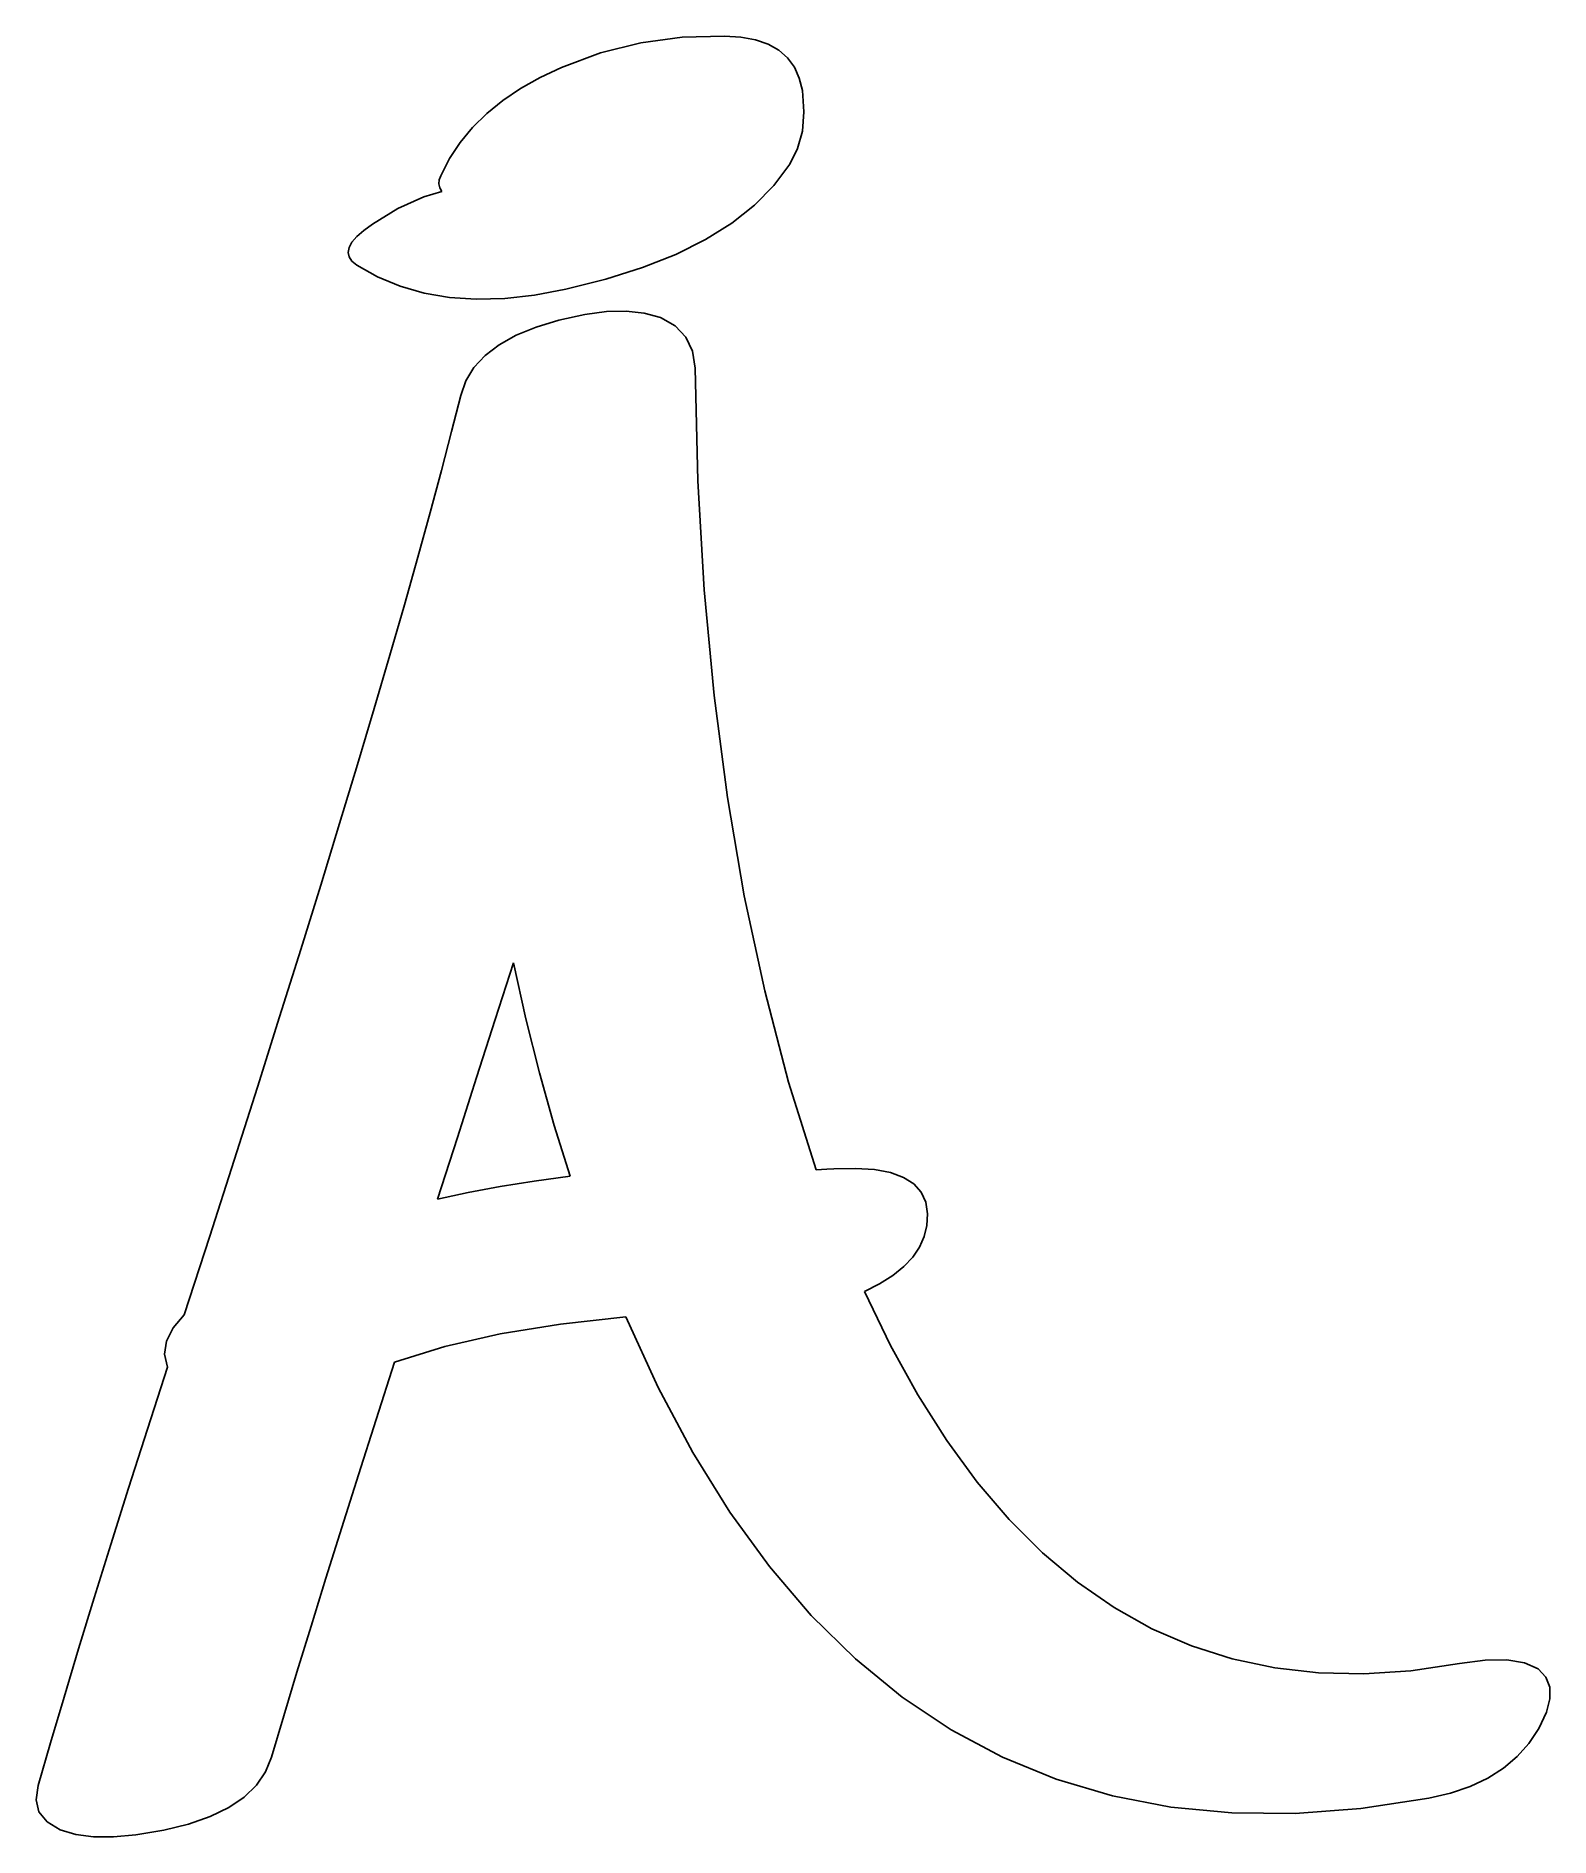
# Model space of a CAD drawing. Extents: x 0 to 20, y -0.3 to 23.5.
import ezdxf

# ---------------------------------------------------------------- set-up
doc = ezdxf.new("R2010")
doc.units = 0
doc.layers.get('0').update_dxf_attribs({"linetype": 'CONTINUOUS'})

msp = doc.modelspace()

# ---------------------------------------------------------------- linework, layer by layer
at = {"color": 0}
for p, q in [((7.99, 23.438), (7.459, 23.304)), ((8.536, 23.512), (7.99, 23.438)), ((9.097, 23.528), (8.536, 23.512)), ((9.314, 23.514), (9.097, 23.528)), ((9.505, 23.477), (9.314, 23.514)), ((9.671, 23.42), (9.505, 23.477)), ((9.812, 23.34), (9.671, 23.42)), ((9.928, 23.239), (9.812, 23.34)), ((6.944, 23.111), (6.661, 22.979)), ((7.459, 23.304), (6.944, 23.111)), ((10.019, 23.116), (9.928, 23.239)), ((10.085, 22.972), (10.019, 23.116)), ((6.661, 22.979), (6.402, 22.834)), ((10.125, 22.806), (10.085, 22.972)), ((6.166, 22.676), (5.955, 22.503)), ((6.402, 22.834), (6.166, 22.676)), ((10.146, 22.526), (10.125, 22.806)), ((5.955, 22.503), (5.767, 22.318)), ((10.125, 22.271), (10.146, 22.526)), ((5.767, 22.318), (5.603, 22.119)), ((10.062, 22.04), (10.125, 22.271)), ((5.463, 21.907), (5.347, 21.681)), ((5.603, 22.119), (5.463, 21.907)), ((9.958, 21.833), (10.062, 22.04)), ((5.347, 21.681), (5.327, 21.626)), ((9.748, 21.552), (9.958, 21.833)), ((5.361, 21.472), (5.125, 21.403)), ((5.327, 21.626), (5.323, 21.573)), ((5.323, 21.573), (5.334, 21.522)), ((5.334, 21.522), (5.361, 21.472)), ((9.492, 21.293), (9.748, 21.552)), ((4.781, 21.25), (4.444, 21.042)), ((5.125, 21.403), (4.781, 21.25)), ((9.191, 21.054), (9.492, 21.293)), ((4.329, 20.957), (4.239, 20.878)), ((4.444, 21.042), (4.329, 20.957)), ((8.844, 20.837), (9.191, 21.054)), ((4.135, 20.733), (4.122, 20.667)), ((4.174, 20.803), (4.135, 20.733)), ((4.239, 20.878), (4.174, 20.803)), ((8.451, 20.641), (8.844, 20.837)), ((4.122, 20.667), (4.135, 20.607)), ((4.135, 20.607), (4.172, 20.551)), ((4.172, 20.551), (4.236, 20.5)), ((4.236, 20.5), (4.513, 20.343)), ((8.013, 20.466), (8.451, 20.641)), ((4.513, 20.343), (4.81, 20.22)), ((7, 20.181), (7.529, 20.313)), ((7.529, 20.313), (8.013, 20.466)), ((4.81, 20.22), (5.126, 20.13)), ((5.126, 20.13), (5.462, 20.073)), ((5.462, 20.073), (5.817, 20.05)), ((5.817, 20.05), (6.192, 20.06)), ((6.192, 20.06), (6.586, 20.104)), ((6.586, 20.104), (7, 20.181)), ((6.908, 19.773), (6.606, 19.681)), ((7.25, 19.847), (6.908, 19.773)), ((7.536, 19.886), (7.25, 19.847)), ((7.799, 19.892), (7.536, 19.886)), ((8.036, 19.865), (7.799, 19.892)), ((8.25, 19.806), (8.036, 19.865)), ((8.445, 19.696), (8.25, 19.806)), ((6.342, 19.573), (6.118, 19.448)), ((6.606, 19.681), (6.342, 19.573)), ((8.587, 19.549), (8.445, 19.696)), ((8.674, 19.363), (8.587, 19.549)), ((5.933, 19.306), (5.786, 19.147)), ((6.118, 19.448), (5.933, 19.306)), ((8.708, 19.139), (8.674, 19.363)), ((5.786, 19.147), (5.679, 18.971)), ((8.745, 17.649), (8.708, 19.139)), ((5.679, 18.971), (5.611, 18.778)), ((5.611, 18.778), (5.491, 18.299)), ((5.491, 18.299), (5.357, 17.783)), ((5.357, 17.783), (5.208, 17.229)), ((8.829, 16.206), (8.745, 17.649)), ((5.208, 17.229), (5.044, 16.638)), ((5.044, 16.638), (4.866, 16.009)), ((8.959, 14.81), (8.829, 16.206)), ((4.866, 16.009), (4.674, 15.344)), ((4.674, 15.344), (4.468, 14.64)), ((9.135, 13.462), (8.959, 14.81)), ((4.468, 14.64), (4.247, 13.899)), ((4.247, 13.899), (4.011, 13.121)), ((9.358, 12.161), (9.135, 13.462)), ((4.011, 13.121), (3.761, 12.305)), ((3.761, 12.305), (3.497, 11.452)), ((9.628, 10.907), (9.358, 12.161)), ((3.497, 11.452), (3.218, 10.562)), ((6.066, 10.53), (6.306, 11.278)), ((6.306, 11.278), (6.472, 10.539)), ((9.943, 9.701), (9.628, 10.907)), ((3.218, 10.562), (2.925, 9.634)), ((5.819, 9.76), (6.066, 10.53)), ((6.472, 10.539), (6.653, 9.823)), ((5.566, 8.968), (5.819, 9.76)), ((6.653, 9.823), (6.847, 9.129)), ((2.925, 9.634), (2.617, 8.668)), ((10.306, 8.542), (9.943, 9.701)), ((6.847, 9.129), (7.056, 8.458)), ((5.306, 8.153), (5.566, 8.968)), ((2.617, 8.668), (2.295, 7.665)), ((6.582, 8.392), (6.132, 8.319)), ((7.056, 8.458), (6.582, 8.392)), ((10.448, 8.552), (10.306, 8.542)), ((10.542, 8.556), (10.448, 8.552)), ((10.828, 8.561), (10.542, 8.556)), ((11.077, 8.544), (10.828, 8.561)), ((11.288, 8.504), (11.077, 8.544)), ((11.462, 8.441), (11.288, 8.504)), ((11.597, 8.355), (11.462, 8.441)), ((11.695, 8.246), (11.597, 8.355)), ((5.707, 8.24), (5.306, 8.153)), ((6.132, 8.319), (5.707, 8.24)), ((11.755, 8.114), (11.695, 8.246)), ((11.778, 7.958), (11.755, 8.114)), ((11.771, 7.806), (11.778, 7.958)), ((2.295, 7.665), (1.958, 6.625)), ((11.674, 7.521), (11.736, 7.66)), ((11.736, 7.66), (11.771, 7.806)), ((11.465, 7.264), (11.583, 7.389)), ((11.583, 7.389), (11.674, 7.521)), ((11.146, 7.035), (11.319, 7.146)), ((11.319, 7.146), (11.465, 7.264)), ((10.944, 6.931), (11.146, 7.035)), ((11.288, 6.221), (10.944, 6.931)), ((1.809, 6.451), (1.722, 6.278)), ((1.958, 6.625), (1.809, 6.451)), ((6.132, 6.372), (6.929, 6.503)), ((6.929, 6.503), (7.792, 6.597)), ((7.792, 6.597), (8.219, 5.666)), ((1.722, 6.278), (1.698, 6.104)), ((4.736, 6), (5.401, 6.204)), ((5.401, 6.204), (6.132, 6.372)), ((11.651, 5.566), (11.288, 6.221)), ((1.698, 6.104), (1.736, 5.931)), ((4.492, 5.241), (4.736, 6)), ((1.736, 5.931), (1.472, 5.115)), ((8.219, 5.666), (8.678, 4.806)), ((12.033, 4.963), (11.651, 5.566)), ((4.26, 4.512), (4.492, 5.241)), ((1.472, 5.115), (1.223, 4.335)), ((8.678, 4.806), (9.168, 4.017)), ((12.436, 4.415), (12.033, 4.963)), ((1.223, 4.335), (0.988, 3.591)), ((4.039, 3.814), (4.26, 4.512)), ((12.858, 3.92), (12.436, 4.415)), ((3.83, 3.146), (4.039, 3.814)), ((9.168, 4.017), (9.689, 3.299)), ((13.3, 3.479), (12.858, 3.92)), ((0.988, 3.591), (0.767, 2.882)), ((13.762, 3.091), (13.3, 3.479)), ((3.633, 2.508), (3.83, 3.146)), ((9.689, 3.299), (10.242, 2.652)), ((0.767, 2.882), (0.561, 2.209)), ((14.243, 2.757), (13.762, 3.091)), ((10.242, 2.652), (10.827, 2.076)), ((14.744, 2.476), (14.243, 2.757)), ((3.447, 1.901), (3.633, 2.508)), ((15.265, 2.25), (14.744, 2.476)), ((0.561, 2.209), (0.369, 1.571)), ((15.806, 2.076), (15.265, 2.25)), ((10.827, 2.076), (11.443, 1.572)), ((16.366, 1.957), (15.806, 2.076)), ((16.947, 1.891), (16.366, 1.957)), ((18.166, 1.919), (17.546, 1.878)), ((18.806, 2.014), (18.166, 1.919)), ((19.147, 2.062), (18.806, 2.014)), ((19.434, 2.066), (19.147, 2.062)), ((19.668, 2.027), (19.434, 2.066)), ((19.847, 1.944), (19.668, 2.027)), ((19.948, 1.836), (19.847, 1.944)), ((3.273, 1.324), (3.447, 1.901)), ((17.546, 1.878), (16.947, 1.891)), ((20, 1.705), (19.948, 1.836)), ((20.003, 1.551), (20, 1.705)), ((0.369, 1.571), (0.191, 0.969)), ((11.443, 1.572), (12.09, 1.139)), ((19.958, 1.375), (20.003, 1.551)), ((3.111, 0.778), (3.273, 1.324)), ((19.855, 1.157), (19.958, 1.375)), ((0.191, 0.969), (0.028, 0.403)), ((12.09, 1.139), (12.769, 0.777)), ((19.57, 0.785), (19.726, 0.96)), ((19.726, 0.96), (19.855, 1.157)), ((3.031, 0.583), (3.111, 0.778)), ((12.769, 0.777), (13.48, 0.486)), ((19.389, 0.632), (19.57, 0.785)), ((2.911, 0.406), (3.031, 0.583)), ((13.48, 0.486), (14.222, 0.267)), ((18.948, 0.391), (19.181, 0.5)), ((19.181, 0.5), (19.389, 0.632)), ((0.028, 0.403), (-0.001, 0.215)), ((2.545, 0.111), (2.748, 0.249)), ((2.748, 0.249), (2.911, 0.406)), ((14.222, 0.267), (14.995, 0.118)), ((18.403, 0.236), (18.688, 0.303)), ((18.688, 0.303), (18.948, 0.391)), ((-0.001, 0.215), (0.038, 0.056)), ((0.038, 0.056), (0.145, -0.076)), ((2.301, -0.008), (2.545, 0.111)), ((14.995, 0.118), (15.8, 0.041)), ((15.8, 0.041), (16.636, 0.035)), ((16.636, 0.035), (17.504, 0.1)), ((17.504, 0.1), (18.403, 0.236)), ((0.145, -0.076), (0.319, -0.181)), ((0.319, -0.181), (0.523, -0.242)), ((1.319, -0.25), (1.688, -0.188)), ((1.688, -0.188), (2.015, -0.108)), ((2.015, -0.108), (2.301, -0.008)), ((0.523, -0.242), (0.757, -0.274)), ((0.757, -0.274), (1.023, -0.277)), ((1.023, -0.277), (1.319, -0.25))]:
    msp.add_line(p, q, dxfattribs=at)

doc.saveas('drawing.dxf')
